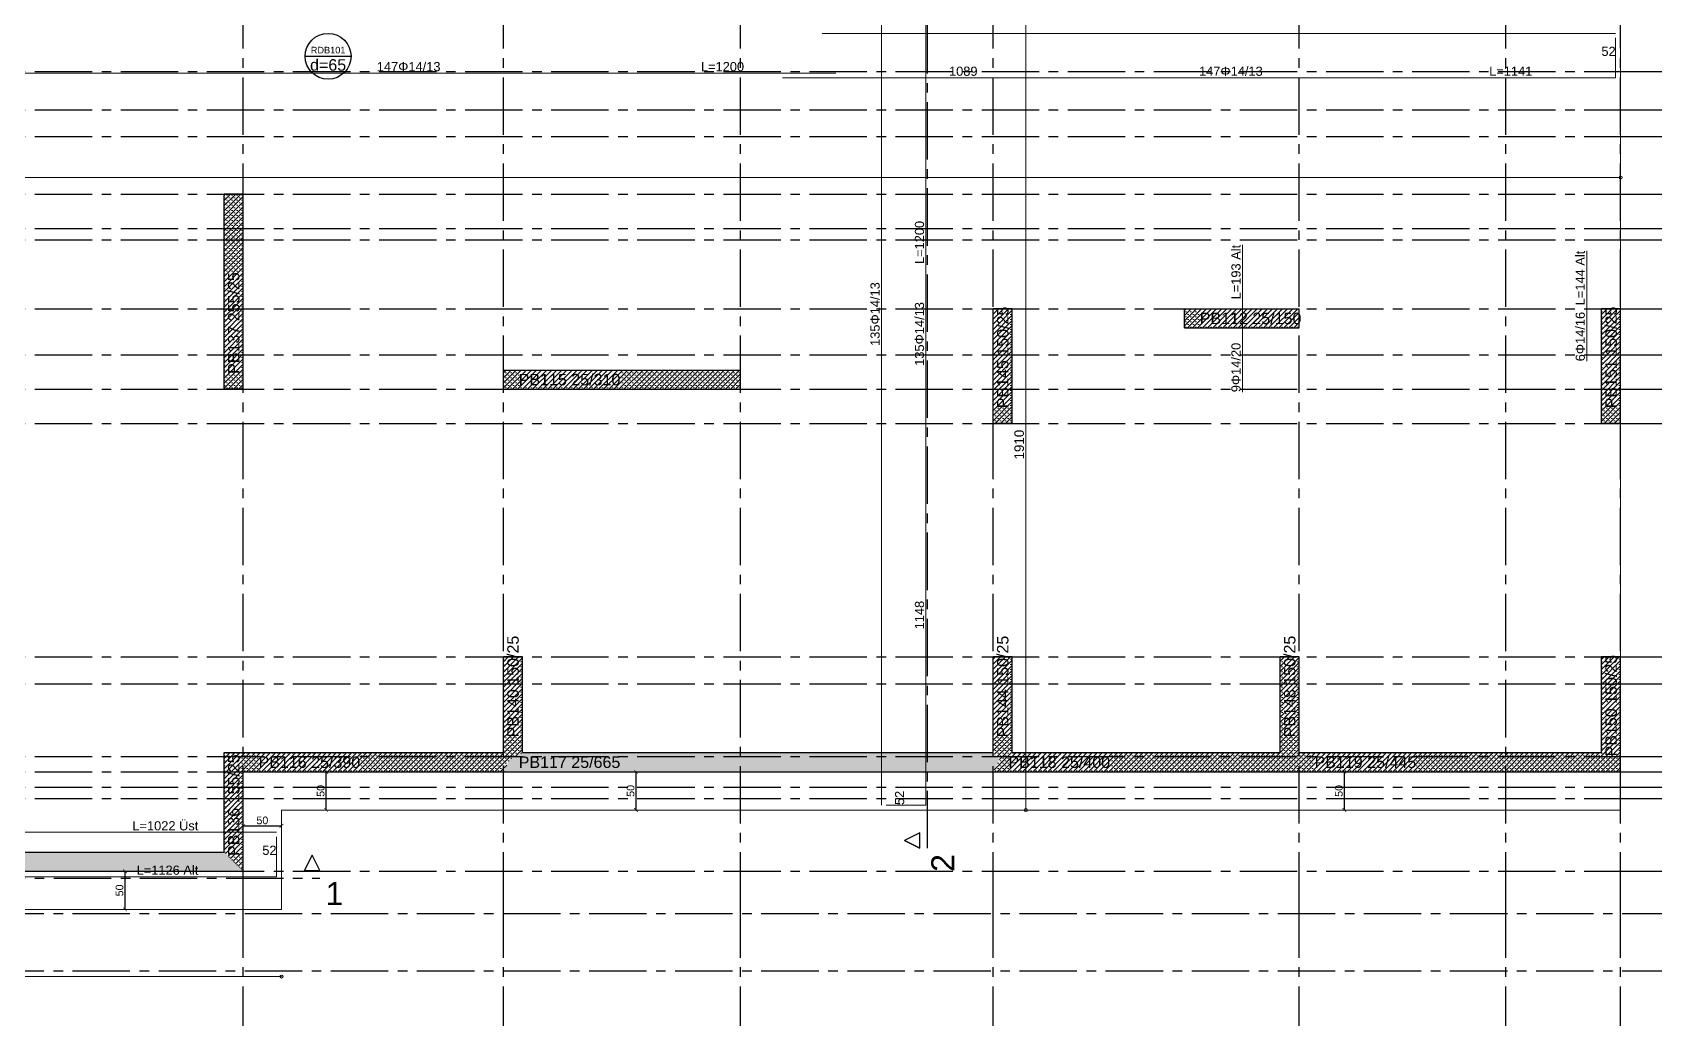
# Model space of a CAD drawing. Header units: millimetres. Extents: x 2232 to 85269, y -3593 to 5869.
# Drawn here: x 12938 to 15058, y 2964 to 4253 of the extents above; entities that cross this region are included whole.
import ezdxf

# ---------------------------------------------------------------- set-up
doc = ezdxf.new("R2010")
doc.units = ezdxf.units.MM
doc.linetypes.add('CENTER2', pattern=[112.5, 75, -12.5, 12.5, -12.5])
doc.linetypes.add('DASHDOT2', pattern=[12.7, 6.35, -3.175, 0, -3.175])
doc.layers.add('aks', color=251, linetype='DASHDOT2', lineweight=35)
for name, color, linetype in [('Donatı Topl. Uzun. Yazısı', 7, 'Continuous'), ('Donatı Uz. Yazısı', 7, 'Continuous'), ('Donatı Yazısı', 7, 'Continuous'), ('Donatı Çizgisi', 7, 'Continuous'), ('Panel', 7, 'Continuous'), ('Standart', 7, 'Continuous'), ('Ölçülendirme', 7, 'Continuous')]:
    doc.layers.add(name, color=color, linetype=linetype)
doc.styles.add('arial_1_18', font='arial.ttf', dxfattribs={"height": 0.2})
doc.styles.get("Standard").update_dxf_attribs({"font": 'arial.ttf'})
doc.dimstyles.new('zulay iç ölçü', dxfattribs={"dimtxt": 10, "dimasz": 5, "dimexe": 0.18, "dimexo": 0, "dimgap": 2, "dimtad": 3, "dimdec": 0, "dimzin": 0, "dimdsep": 46, "dimtxsty": 'Standard', "dimblk": 'ARCHTICK', "dimcen": 0.09, "dimse1": 1, "dimse2": 1, "dimadec": 0, "dimazin": 0, "dimtfac": 1, "dimtdec": 0, "dimtix": 1, "dimtofl": 0, "dimtmove": 0, "dimatfit": 3, "dimldrblk": 'ARCHTICK', "dimfxl": 1, "dimtolj": 1, "dimtzin": 0, "dimarcsym": 0})
pattern_1 = [(45, (0, 0), (-3.314563, 3.314563), []), (45, (3.3146, 0), (-3.314563, 3.314563), [0, -4.6875])]

# ---------------------------------------------------------------- blocks, each defined once
blk = doc.blocks.new('IDE966Entity7594')
at = {"layer": 'Standart', "color": 159, "linetype": 'Continuous', "lineweight": -3}
for points in [[(435, 150.9), (425, 130.9)], [(425, 130.9), (435, 150.9)], [(445, 130.9), (435, 150.9)], [(445, 130.9), (435, 150.9)], [(1550, 150.9), (1540, 130.9)], [(1540, 130.9), (1550, 150.9)], [(1560, 130.9), (1550, 150.9)], [(1560, 130.9), (1550, 150.9)], [(425, 130.9), (445, 130.9)], [(425, 130.9), (445, 130.9)], [(1540, 130.9), (1560, 130.9)], [(1540, 130.9), (1560, 130.9)]]:
    blk.add_lwpolyline(points, dxfattribs=at)
at = {"layer": 'Standart', "color": 159, "linetype": 'CENTER2', "lineweight": -3}
blk.add_lwpolyline([(425, 120.9), (1560, 120.9)], dxfattribs=at)
at = {"layer": 'Standart', "color": 250, "linetype": 'Continuous', "lineweight": -3, "style": 'arial_1_18'}
for p in [(394.2, 85.9), (1567.5, 85.9)]:
    blk.add_text('1', height=30, dxfattribs=at).set_placement(p)
blk = doc.blocks.new('IDE966Entity7596')
at = {"layer": 'Standart', "color": 159, "linetype": 'Continuous', "lineweight": -3}
for points in [[(2344.2, 2170), (2324.2, 2160)], [(2344.2, 2170), (2324.2, 2160)], [(2344.2, 2150), (2344.2, 2170)], [(2344.2, 2150), (2344.2, 2170)], [(2324.2, 2160), (2344.2, 2150)], [(2344.2, 2150), (2324.2, 2160)], [(2344.2, 180), (2324.2, 170)], [(2344.2, 180), (2324.2, 170)], [(2324.2, 170), (2344.2, 160)], [(2344.2, 160), (2324.2, 170)], [(2344.2, 160), (2344.2, 180)], [(2344.2, 160), (2344.2, 180)]]:
    blk.add_lwpolyline(points, dxfattribs=at)
at = {"layer": 'Standart', "color": 159, "linetype": 'CENTER2', "lineweight": -3}
blk.add_lwpolyline([(2354.2, 160), (2354.2, 2170)], dxfattribs=at)
at = {"layer": 'Standart', "color": 250, "linetype": 'Continuous', "lineweight": -3, "style": 'arial_1_18'}
for p in [(2389.2, 2177.5), (2389.2, 129.2)]:
    blk.add_text('2', height=30, rotation=90, dxfattribs=at).set_placement(p)
blk = doc.blocks.new('IDE966Entity7604')
at = {"layer": 'Panel', "linetype": 'Continuous', "lineweight": 5}
h = blk.add_hatch(dxfattribs=at)
h.set_pattern_fill('SACNCR', color=163, scale=50, style=0)
h.set_pattern_definition(pattern_1)
h.paths.add_polyline_path([(3235, 715), (3235, 865), (3260, 865), (3260, 715)])
blk = doc.blocks.new('IDE966Entity7605')
at = {"layer": 'Panel', "color": 164, "linetype": 'Continuous', "lineweight": -3}
blk.add_lwpolyline([(3260, 715), (3235, 715)], dxfattribs=at)
blk = doc.blocks.new('IDE966Entity7606')
at = {"layer": 'Panel', "color": 164, "linetype": 'Continuous', "lineweight": -3}
blk.add_lwpolyline([(3260, 715), (3260, 865)], dxfattribs=at)
blk = doc.blocks.new('IDE966Entity7607')
at = {"layer": 'Panel', "color": 164, "linetype": 'Continuous', "lineweight": -3}
blk.add_lwpolyline([(3260, 865), (3235, 865)], dxfattribs=at)
blk = doc.blocks.new('IDE966Entity7608')
at = {"layer": 'Panel', "color": 164, "linetype": 'Continuous', "lineweight": -3}
blk.add_lwpolyline([(3235, 715), (3235, 865)], dxfattribs=at)
blk = doc.blocks.new('IDE966Entity7609')
at = {"layer": 'Panel', "color": 159, "linetype": 'Continuous', "lineweight": -3, "style": 'arial_1_18'}
blk.add_text('PB151 150/25', height=15, rotation=90, dxfattribs=at).set_placement((3255, 735))
blk = doc.blocks.new('IDE966Entity7610')
at = {"layer": 'Panel', "linetype": 'Continuous', "lineweight": 5}
h = blk.add_hatch(dxfattribs=at)
h.set_pattern_fill('SACNCR', color=163, scale=50, style=0)
h.set_pattern_definition(pattern_1)
h.paths.add_polyline_path([(2690, 865), (2840, 865), (2840, 840), (2690, 840)])
blk = doc.blocks.new('IDE966Entity7611')
at = {"layer": 'Panel', "color": 164, "linetype": 'Continuous', "lineweight": -3}
blk.add_lwpolyline([(2690, 840), (2690, 865)], dxfattribs=at)
blk = doc.blocks.new('IDE966Entity7612')
at = {"layer": 'Panel', "color": 164, "linetype": 'Continuous', "lineweight": -3}
blk.add_lwpolyline([(2690, 840), (2840, 840)], dxfattribs=at)
blk = doc.blocks.new('IDE966Entity7613')
at = {"layer": 'Panel', "color": 164, "linetype": 'Continuous', "lineweight": -3}
blk.add_lwpolyline([(2840, 840), (2840, 865)], dxfattribs=at)
blk = doc.blocks.new('IDE966Entity7614')
at = {"layer": 'Panel', "color": 164, "linetype": 'Continuous', "lineweight": -3}
blk.add_lwpolyline([(2690, 865), (2840, 865)], dxfattribs=at)
blk = doc.blocks.new('IDE966Entity7615')
at = {"layer": 'Panel', "color": 159, "linetype": 'Continuous', "lineweight": -3, "style": 'arial_1_18'}
blk.add_text('PB112 25/150', height=15, dxfattribs=at).set_placement((2710, 845))
blk = doc.blocks.new('IDE966Entity7622')
at = {"layer": 'Panel', "linetype": 'Continuous', "lineweight": 5}
h = blk.add_hatch(dxfattribs=at)
h.set_pattern_fill('SACNCR', color=163, scale=50, style=0)
h.set_pattern_definition(pattern_1)
h.paths.add_polyline_path([(2840, 285), (2831.7, 276.7), (2815, 285), (2815, 410), (2840, 410)])
blk = doc.blocks.new('IDE966Entity7623')
at = {"layer": 'Panel', "color": 164, "linetype": 'Continuous', "lineweight": -3}
blk.add_lwpolyline([(2840, 285), (2840, 410)], dxfattribs=at)
blk = doc.blocks.new('IDE966Entity7624')
at = {"layer": 'Panel', "color": 164, "linetype": 'Continuous', "lineweight": -3}
blk.add_lwpolyline([(2840, 410), (2815, 410)], dxfattribs=at)
blk = doc.blocks.new('IDE966Entity7625')
at = {"layer": 'Panel', "color": 164, "linetype": 'Continuous', "lineweight": -3}
blk.add_lwpolyline([(2815, 285), (2815, 410)], dxfattribs=at)
blk = doc.blocks.new('IDE966Entity7626')
at = {"layer": 'Panel', "color": 159, "linetype": 'Continuous', "lineweight": -3, "style": 'arial_1_18'}
blk.add_text('PB148 150/25', height=15, rotation=90, dxfattribs=at).set_placement((2835, 305))
blk = doc.blocks.new('IDE966Entity7627')
at = {"layer": 'Panel', "linetype": 'Continuous', "lineweight": 5}
h = blk.add_hatch(dxfattribs=at)
h.set_pattern_fill('SACNCR', color=163, scale=50, style=0)
h.set_pattern_definition(pattern_1)
h.paths.add_polyline_path([(3260, 260), (3235, 285), (3235, 410), (3260, 410)])
blk = doc.blocks.new('IDE966Entity7628')
at = {"layer": 'Panel', "color": 164, "linetype": 'Continuous', "lineweight": -3}
blk.add_lwpolyline([(3260, 260), (3260, 410)], dxfattribs=at)
blk = doc.blocks.new('IDE966Entity7629')
at = {"layer": 'Panel', "color": 164, "linetype": 'Continuous', "lineweight": -3}
blk.add_lwpolyline([(3260, 410), (3235, 410)], dxfattribs=at)
blk = doc.blocks.new('IDE966Entity7630')
at = {"layer": 'Panel', "color": 164, "linetype": 'Continuous', "lineweight": -3}
blk.add_lwpolyline([(3235, 285), (3235, 410)], dxfattribs=at)
blk = doc.blocks.new('IDE966Entity7631')
at = {"layer": 'Panel', "color": 159, "linetype": 'Continuous', "lineweight": -3, "style": 'arial_1_18'}
blk.add_text('PB150 150/25', height=15, rotation=90, dxfattribs=at).set_placement((3255, 280))
blk = doc.blocks.new('IDE966Entity7715')
at = {"layer": 'aks', "color": 251, "linetype": 'CENTER2', "lineweight": -3}
blk.add_lwpolyline([(3260, 1175), (3773, 1175)], dxfattribs=at)
blk = doc.blocks.new('IDE966Entity7716')
at = {"layer": 'aks', "color": 251, "linetype": 'CENTER2', "lineweight": -3}
blk.add_lwpolyline([(-50, 1175), (3260, 1175)], dxfattribs=at)
blk = doc.blocks.new('IDE966Entity7742')
at = {"layer": 'Panel', "linetype": 'Continuous', "lineweight": 5}
h = blk.add_hatch(dxfattribs=at)
h.set_pattern_fill('SACNCR', color=163, scale=50, style=0)
h.set_pattern_definition(pattern_1)
h.paths.add_polyline_path([(1435, 760), (1435, 1015), (1460, 1015), (1460, 760)])
blk = doc.blocks.new('IDE966Entity7743')
at = {"layer": 'Panel', "color": 164, "linetype": 'Continuous', "lineweight": -3}
blk.add_lwpolyline([(1460, 760), (1435, 760)], dxfattribs=at)
blk = doc.blocks.new('IDE966Entity7744')
at = {"layer": 'Panel', "color": 164, "linetype": 'Continuous', "lineweight": -3}
blk.add_lwpolyline([(1460, 760), (1460, 1015)], dxfattribs=at)
blk = doc.blocks.new('IDE966Entity7745')
at = {"layer": 'Panel', "color": 164, "linetype": 'Continuous', "lineweight": -3}
blk.add_lwpolyline([(1460, 1015), (1435, 1015)], dxfattribs=at)
blk = doc.blocks.new('IDE966Entity7746')
at = {"layer": 'Panel', "color": 164, "linetype": 'Continuous', "lineweight": -3}
blk.add_lwpolyline([(1435, 760), (1435, 1015)], dxfattribs=at)
blk = doc.blocks.new('IDE966Entity7747')
at = {"layer": 'Panel', "color": 159, "linetype": 'Continuous', "lineweight": -3, "style": 'arial_1_18'}
blk.add_text('PB137 255/25', height=15, rotation=90, dxfattribs=at).set_placement((1455, 780))
blk = doc.blocks.new('IDE966Entity7748')
at = {"layer": 'Panel', "linetype": 'Continuous', "lineweight": 5}
h = blk.add_hatch(dxfattribs=at)
h.set_pattern_fill('SACNCR', color=163, scale=50, style=0)
h.set_pattern_definition(pattern_1)
h.paths.add_polyline_path([(1800, 785), (2110, 785), (2110, 760), (1800, 760)])
blk = doc.blocks.new('IDE966Entity7749')
at = {"layer": 'Panel', "color": 164, "linetype": 'Continuous', "lineweight": -3}
blk.add_lwpolyline([(1800, 760), (1800, 785)], dxfattribs=at)
blk = doc.blocks.new('IDE966Entity7750')
at = {"layer": 'Panel', "color": 164, "linetype": 'Continuous', "lineweight": -3}
blk.add_lwpolyline([(1800, 760), (2110, 760)], dxfattribs=at)
blk = doc.blocks.new('IDE966Entity7751')
at = {"layer": 'Panel', "color": 164, "linetype": 'Continuous', "lineweight": -3}
blk.add_lwpolyline([(2110, 760), (2110, 785)], dxfattribs=at)
blk = doc.blocks.new('IDE966Entity7752')
at = {"layer": 'Panel', "color": 164, "linetype": 'Continuous', "lineweight": -3}
blk.add_lwpolyline([(1800, 785), (2110, 785)], dxfattribs=at)
blk = doc.blocks.new('IDE966Entity7753')
at = {"layer": 'Panel', "color": 159, "linetype": 'Continuous', "lineweight": -3, "style": 'arial_1_18'}
blk.add_text('PB115 25/310', height=15, dxfattribs=at).set_placement((1820, 765))
blk = doc.blocks.new('IDE966Entity7754')
at = {"layer": 'Panel', "linetype": 'Continuous', "lineweight": 5}
h = blk.add_hatch(dxfattribs=at)
h.set_pattern_fill('SACNCR', color=163, scale=50, style=0)
h.set_pattern_definition(pattern_1)
h.paths.add_polyline_path([(2440, 715), (2440, 865), (2465, 865), (2465, 715)])
blk = doc.blocks.new('IDE966Entity7755')
at = {"layer": 'Panel', "color": 164, "linetype": 'Continuous', "lineweight": -3}
blk.add_lwpolyline([(2465, 715), (2440, 715)], dxfattribs=at)
blk = doc.blocks.new('IDE966Entity7756')
at = {"layer": 'Panel', "color": 164, "linetype": 'Continuous', "lineweight": -3}
blk.add_lwpolyline([(2465, 715), (2465, 865)], dxfattribs=at)
blk = doc.blocks.new('IDE966Entity7757')
at = {"layer": 'Panel', "color": 164, "linetype": 'Continuous', "lineweight": -3}
blk.add_lwpolyline([(2465, 865), (2440, 865)], dxfattribs=at)
blk = doc.blocks.new('IDE966Entity7758')
at = {"layer": 'Panel', "color": 164, "linetype": 'Continuous', "lineweight": -3}
blk.add_lwpolyline([(2440, 715), (2440, 865)], dxfattribs=at)
blk = doc.blocks.new('IDE966Entity7759')
at = {"layer": 'Panel', "color": 159, "linetype": 'Continuous', "lineweight": -3, "style": 'arial_1_18'}
blk.add_text('PB145 150/25', height=15, rotation=90, dxfattribs=at).set_placement((2460, 735))
blk = doc.blocks.new('IDE966Entity7760')
at = {"layer": 'Panel', "linetype": 'Continuous', "lineweight": 5}
h = blk.add_hatch(dxfattribs=at)
h.set_pattern_fill('SACNCR', color=163, scale=50, style=0)
h.set_pattern_definition(pattern_1)
h.paths.add_polyline_path([(2465, 285), (2448.3, 276.7), (2440, 285), (2440, 410), (2465, 410)])
blk = doc.blocks.new('IDE966Entity7761')
at = {"layer": 'Panel', "color": 164, "linetype": 'Continuous', "lineweight": -3}
blk.add_lwpolyline([(2465, 285), (2465, 410)], dxfattribs=at)
blk = doc.blocks.new('IDE966Entity7762')
at = {"layer": 'Panel', "color": 164, "linetype": 'Continuous', "lineweight": -3}
blk.add_lwpolyline([(2465, 410), (2440, 410)], dxfattribs=at)
blk = doc.blocks.new('IDE966Entity7763')
at = {"layer": 'Panel', "color": 164, "linetype": 'Continuous', "lineweight": -3}
blk.add_lwpolyline([(2440, 285), (2440, 410)], dxfattribs=at)
blk = doc.blocks.new('IDE966Entity7764')
at = {"layer": 'Panel', "color": 159, "linetype": 'Continuous', "lineweight": -3, "style": 'arial_1_18'}
blk.add_text('PB144 150/25', height=15, rotation=90, dxfattribs=at).set_placement((2460, 305))
blk = doc.blocks.new('IDE966Entity7765')
at = {"layer": 'Panel', "linetype": 'Continuous', "lineweight": 5}
h = blk.add_hatch(dxfattribs=at)
h.set_pattern_fill('SACNCR', color=163, scale=50, style=0)
h.set_pattern_definition(pattern_1)
h.paths.add_polyline_path([(1825, 285), (1808.3, 276.7), (1800, 285), (1800, 410), (1825, 410)])
blk = doc.blocks.new('IDE966Entity7766')
at = {"layer": 'Panel', "color": 164, "linetype": 'Continuous', "lineweight": -3}
blk.add_lwpolyline([(1825, 285), (1825, 410)], dxfattribs=at)
blk = doc.blocks.new('IDE966Entity7767')
at = {"layer": 'Panel', "color": 164, "linetype": 'Continuous', "lineweight": -3}
blk.add_lwpolyline([(1825, 410), (1800, 410)], dxfattribs=at)
blk = doc.blocks.new('IDE966Entity7768')
at = {"layer": 'Panel', "color": 164, "linetype": 'Continuous', "lineweight": -3}
blk.add_lwpolyline([(1800, 285), (1800, 410)], dxfattribs=at)
blk = doc.blocks.new('IDE966Entity7769')
at = {"layer": 'Panel', "color": 159, "linetype": 'Continuous', "lineweight": -3, "style": 'arial_1_18'}
blk.add_text('PB140 150/25', height=15, rotation=90, dxfattribs=at).set_placement((1820, 305))
blk = doc.blocks.new('IDE966Entity7770')
at = {"layer": 'Panel', "linetype": 'Continuous', "lineweight": 5}
h = blk.add_hatch(dxfattribs=at)
h.set_pattern_fill('SACNCR', color=163, scale=50, style=0)
h.set_pattern_definition(pattern_1)
h.paths.add_polyline_path([(1460, 260), (1460, 130), (1435, 155), (1435, 285)])
blk = doc.blocks.new('IDE966Entity7771')
at = {"layer": 'Panel', "color": 164, "linetype": 'Continuous', "lineweight": -3}
blk.add_lwpolyline([(1460, 130), (1460, 260)], dxfattribs=at)
blk = doc.blocks.new('IDE966Entity7772')
at = {"layer": 'Panel', "color": 164, "linetype": 'Continuous', "lineweight": -3}
blk.add_lwpolyline([(1435, 155), (1435, 285)], dxfattribs=at)
blk = doc.blocks.new('IDE966Entity7773')
at = {"layer": 'Panel', "color": 159, "linetype": 'Continuous', "lineweight": -3, "style": 'arial_1_18'}
blk.add_text('PB136 155/25', height=15, rotation=90, dxfattribs=at).set_placement((1455, 150))
blk = doc.blocks.new('IDE966Entity7890')
at = {"layer": 'aks', "color": 251, "linetype": 'CENTER2', "lineweight": -3}
blk.add_lwpolyline([(-563, 0), (3773, 0)], dxfattribs=at)
blk = doc.blocks.new('IDE966Entity7895')
at = {"layer": 'aks', "color": 251, "linetype": 'CENTER2', "lineweight": -3}
blk.add_lwpolyline([(-563, 75), (3773, 75)], dxfattribs=at)
blk = doc.blocks.new('IDE966Entity7901')
at = {"layer": 'aks', "color": 251, "linetype": 'CENTER2', "lineweight": -3}
blk.add_lwpolyline([(3260, 130), (3773, 130)], dxfattribs=at)
blk = doc.blocks.new('IDE966Entity7902')
at = {"layer": 'aks', "color": 251, "linetype": 'CENTER2', "lineweight": -3}
blk.add_lwpolyline([(-50, 130), (3260, 130)], dxfattribs=at)
blk = doc.blocks.new('IDE966Entity7908')
at = {"layer": 'aks', "color": 251, "linetype": 'CENTER2', "lineweight": -3}
blk.add_lwpolyline([(3260, 225), (3773, 225)], dxfattribs=at)
blk = doc.blocks.new('IDE966Entity7909')
at = {"layer": 'aks', "color": 251, "linetype": 'CENTER2', "lineweight": -3}
blk.add_lwpolyline([(-50, 225), (3260, 225)], dxfattribs=at)
blk = doc.blocks.new('IDE966Entity7915')
at = {"layer": 'aks', "color": 251, "linetype": 'CENTER2', "lineweight": -3}
blk.add_lwpolyline([(3260, 375), (3773, 375)], dxfattribs=at)
blk = doc.blocks.new('IDE966Entity7916')
at = {"layer": 'aks', "color": 251, "linetype": 'CENTER2', "lineweight": -3}
blk.add_lwpolyline([(-50, 375), (3260, 375)], dxfattribs=at)
blk = doc.blocks.new('IDE966Entity7922')
at = {"layer": 'aks', "color": 251, "linetype": 'CENTER2', "lineweight": -3}
blk.add_lwpolyline([(3260, 240), (3773, 240)], dxfattribs=at)
blk = doc.blocks.new('IDE966Entity7923')
at = {"layer": 'aks', "color": 251, "linetype": 'CENTER2', "lineweight": -3}
blk.add_lwpolyline([(-50, 240), (3260, 240)], dxfattribs=at)
blk = doc.blocks.new('IDE966Entity7929')
at = {"layer": 'aks', "color": 251, "linetype": 'CENTER2', "lineweight": -3}
blk.add_lwpolyline([(3260, 280), (3773, 280)], dxfattribs=at)
blk = doc.blocks.new('IDE966Entity7930')
at = {"layer": 'aks', "color": 251, "linetype": 'CENTER2', "lineweight": -3}
blk.add_lwpolyline([(-50, 280), (3260, 280)], dxfattribs=at)
blk = doc.blocks.new('IDE966Entity7936')
at = {"layer": 'aks', "color": 251, "linetype": 'CENTER2', "lineweight": -3}
blk.add_lwpolyline([(3260, 260), (3773, 260)], dxfattribs=at)
blk = doc.blocks.new('IDE966Entity7937')
at = {"layer": 'aks', "color": 251, "linetype": 'CENTER2', "lineweight": -3}
blk.add_lwpolyline([(-50, 260), (3260, 260)], dxfattribs=at)
blk = doc.blocks.new('IDE966Entity7943')
at = {"layer": 'aks', "color": 251, "linetype": 'CENTER2', "lineweight": -3}
blk.add_lwpolyline([(3260, 410), (3773, 410)], dxfattribs=at)
blk = doc.blocks.new('IDE966Entity7944')
at = {"layer": 'aks', "color": 251, "linetype": 'CENTER2', "lineweight": -3}
blk.add_lwpolyline([(-50, 410), (3260, 410)], dxfattribs=at)
blk = doc.blocks.new('IDE966Entity7950')
at = {"layer": 'aks', "color": 251, "linetype": 'CENTER2', "lineweight": -3}
blk.add_lwpolyline([(3260, 805), (3773, 805)], dxfattribs=at)
blk = doc.blocks.new('IDE966Entity7951')
at = {"layer": 'aks', "color": 251, "linetype": 'CENTER2', "lineweight": -3}
blk.add_lwpolyline([(-50, 805), (3260, 805)], dxfattribs=at)
blk = doc.blocks.new('IDE966Entity7957')
at = {"layer": 'aks', "color": 251, "linetype": 'CENTER2', "lineweight": -3}
blk.add_lwpolyline([(3260, 955), (3773, 955)], dxfattribs=at)
blk = doc.blocks.new('IDE966Entity7958')
at = {"layer": 'aks', "color": 251, "linetype": 'CENTER2', "lineweight": -3}
blk.add_lwpolyline([(-50, 955), (3260, 955)], dxfattribs=at)
blk = doc.blocks.new('IDE966Entity7978')
at = {"layer": 'aks', "color": 251, "linetype": 'CENTER2', "lineweight": -3}
blk.add_lwpolyline([(3260, 760), (3773, 760)], dxfattribs=at)
blk = doc.blocks.new('IDE966Entity7979')
at = {"layer": 'aks', "color": 251, "linetype": 'CENTER2', "lineweight": -3}
blk.add_lwpolyline([(-50, 760), (3260, 760)], dxfattribs=at)
blk = doc.blocks.new('IDE966Entity7985')
at = {"layer": 'aks', "color": 251, "linetype": 'CENTER2', "lineweight": -3}
blk.add_lwpolyline([(3260, 1015), (3773, 1015)], dxfattribs=at)
blk = doc.blocks.new('IDE966Entity7986')
at = {"layer": 'aks', "color": 251, "linetype": 'CENTER2', "lineweight": -3}
blk.add_lwpolyline([(-50, 1015), (3260, 1015)], dxfattribs=at)
blk = doc.blocks.new('IDE966Entity7992')
at = {"layer": 'aks', "color": 251, "linetype": 'CENTER2', "lineweight": -3}
blk.add_lwpolyline([(3260, 1125), (3773, 1125)], dxfattribs=at)
blk = doc.blocks.new('IDE966Entity7993')
at = {"layer": 'aks', "color": 251, "linetype": 'CENTER2', "lineweight": -3}
blk.add_lwpolyline([(-50, 1125), (3260, 1125)], dxfattribs=at)
blk = doc.blocks.new('IDE966Entity7999')
at = {"layer": 'aks', "color": 251, "linetype": 'CENTER2', "lineweight": -3}
blk.add_lwpolyline([(3260, 970), (3773, 970)], dxfattribs=at)
blk = doc.blocks.new('IDE966Entity8000')
at = {"layer": 'aks', "color": 251, "linetype": 'CENTER2', "lineweight": -3}
blk.add_lwpolyline([(-50, 970), (3260, 970)], dxfattribs=at)
blk = doc.blocks.new('IDE966Entity8006')
at = {"layer": 'aks', "color": 251, "linetype": 'CENTER2', "lineweight": -3}
blk.add_lwpolyline([(3260, 715), (3773, 715)], dxfattribs=at)
blk = doc.blocks.new('IDE966Entity8007')
at = {"layer": 'aks', "color": 251, "linetype": 'CENTER2', "lineweight": -3}
blk.add_lwpolyline([(-50, 715), (3260, 715)], dxfattribs=at)
blk = doc.blocks.new('IDE966Entity8013')
at = {"layer": 'aks', "color": 251, "linetype": 'CENTER2', "lineweight": -3}
blk.add_lwpolyline([(3260, 865), (3773, 865)], dxfattribs=at)
blk = doc.blocks.new('IDE966Entity8014')
at = {"layer": 'aks', "color": 251, "linetype": 'CENTER2', "lineweight": -3}
blk.add_lwpolyline([(-50, 865), (3260, 865)], dxfattribs=at)
blk = doc.blocks.new('IDE966Entity8020')
at = {"layer": 'aks', "color": 251, "linetype": 'CENTER2', "lineweight": -3}
blk.add_lwpolyline([(3260, 1090), (3773, 1090)], dxfattribs=at)
blk = doc.blocks.new('IDE966Entity8021')
at = {"layer": 'aks', "color": 251, "linetype": 'CENTER2', "lineweight": -3}
blk.add_lwpolyline([(-50, 1090), (3260, 1090)], dxfattribs=at)
blk = doc.blocks.new('IDE966Entity8054')
at = {"layer": 'aks', "color": 251, "linetype": 'CENTER2', "lineweight": -3}
blk.add_lwpolyline([(1460, -433), (1460, 80)], dxfattribs=at)
blk = doc.blocks.new('IDE966Entity8056')
at = {"layer": 'aks', "color": 251, "linetype": 'CENTER2', "lineweight": -3}
blk.add_lwpolyline([(1460, 80), (1460, 2250)], dxfattribs=at)
blk = doc.blocks.new('IDE966Entity8061')
at = {"layer": 'aks', "color": 251, "linetype": 'CENTER2', "lineweight": -3}
blk.add_lwpolyline([(1800, -433), (1800, 80)], dxfattribs=at)
blk = doc.blocks.new('IDE966Entity8063')
at = {"layer": 'aks', "color": 251, "linetype": 'CENTER2', "lineweight": -3}
blk.add_lwpolyline([(1800, 80), (1800, 2250)], dxfattribs=at)
blk = doc.blocks.new('IDE966Entity8068')
at = {"layer": 'aks', "color": 251, "linetype": 'CENTER2', "lineweight": -3}
blk.add_lwpolyline([(2440, -433), (2440, 80)], dxfattribs=at)
blk = doc.blocks.new('IDE966Entity8070')
at = {"layer": 'aks', "color": 251, "linetype": 'CENTER2', "lineweight": -3}
blk.add_lwpolyline([(2440, 80), (2440, 2250)], dxfattribs=at)
blk = doc.blocks.new('IDE966Entity8075')
at = {"layer": 'aks', "color": 251, "linetype": 'CENTER2', "lineweight": -3}
blk.add_lwpolyline([(2110, -433), (2110, 80)], dxfattribs=at)
blk = doc.blocks.new('IDE966Entity8077')
at = {"layer": 'aks', "color": 251, "linetype": 'CENTER2', "lineweight": -3}
blk.add_lwpolyline([(2110, 80), (2110, 2250)], dxfattribs=at)
blk = doc.blocks.new('IDE966Entity8082')
at = {"layer": 'aks', "color": 251, "linetype": 'CENTER2', "lineweight": -3}
blk.add_lwpolyline([(2840, -433), (2840, 80)], dxfattribs=at)
blk = doc.blocks.new('IDE966Entity8084')
at = {"layer": 'aks', "color": 251, "linetype": 'CENTER2', "lineweight": -3}
blk.add_lwpolyline([(2840, 80), (2840, 2250)], dxfattribs=at)
blk = doc.blocks.new('IDE966Entity8089')
at = {"layer": 'aks', "color": 251, "linetype": 'CENTER2', "lineweight": -3}
blk.add_lwpolyline([(3260, -433), (3260, 80)], dxfattribs=at)
blk = doc.blocks.new('IDE966Entity8091')
at = {"layer": 'aks', "color": 251, "linetype": 'CENTER2', "lineweight": -3}
blk.add_lwpolyline([(3260, 80), (3260, 2250)], dxfattribs=at)
blk = doc.blocks.new('IDE966Entity8096')
at = {"layer": 'aks', "color": 251, "linetype": 'CENTER2', "lineweight": -3}
blk.add_lwpolyline([(3110, -433), (3110, 80)], dxfattribs=at)
blk = doc.blocks.new('IDE966Entity8098')
at = {"layer": 'aks', "color": 251, "linetype": 'CENTER2', "lineweight": -3}
blk.add_lwpolyline([(3110, 80), (3110, 2250)], dxfattribs=at)
blk = doc.blocks.new('IDE966Entity8110')
at = {"layer": 'Panel', "linetype": 'Continuous', "lineweight": 5}
h = blk.add_hatch(dxfattribs=at)
h.set_pattern_fill('SACNCR', color=163, scale=50, style=0)
h.set_pattern_definition(pattern_1)
h.paths.add_polyline_path([(1808.3, 276.7), (1800, 260), (1460, 260), (1435, 285), (1800, 285)])
blk = doc.blocks.new('IDE966Entity8111')
at = {"layer": 'Panel', "color": 164, "linetype": 'Continuous', "lineweight": -3}
blk.add_lwpolyline([(1460, 260), (1800, 260)], dxfattribs=at)
blk = doc.blocks.new('IDE966Entity8112')
at = {"layer": 'Panel', "color": 164, "linetype": 'Continuous', "lineweight": -3}
blk.add_lwpolyline([(1435, 285), (1800, 285)], dxfattribs=at)
blk = doc.blocks.new('IDE966Entity8113')
at = {"layer": 'Panel', "color": 159, "linetype": 'Continuous', "lineweight": -3, "style": 'arial_1_18'}
blk.add_text('PB116 25/390', height=15, dxfattribs=at).set_placement((1480, 265))
blk = doc.blocks.new('IDE966Entity8142')
at = {"layer": 'Panel', "linetype": 'Continuous', "lineweight": 5}
h = blk.add_hatch(dxfattribs=at)
h.set_pattern_fill('SACNCR', color=163, scale=50, style=0)
h.set_pattern_definition(pattern_1)
h.paths.add_polyline_path([(3260, 260), (2840, 260), (2831.7, 276.7), (2840, 285), (3235, 285)])
blk = doc.blocks.new('IDE966Entity8143')
at = {"layer": 'Panel', "color": 164, "linetype": 'Continuous', "lineweight": -3}
blk.add_lwpolyline([(2840, 260), (3260, 260)], dxfattribs=at)
blk = doc.blocks.new('IDE966Entity8144')
at = {"layer": 'Panel', "color": 164, "linetype": 'Continuous', "lineweight": -3}
blk.add_lwpolyline([(2840, 285), (3235, 285)], dxfattribs=at)
blk = doc.blocks.new('IDE966Entity8145')
at = {"layer": 'Panel', "color": 159, "linetype": 'Continuous', "lineweight": -3, "style": 'arial_1_18'}
blk.add_text('PB119 25/445', height=15, dxfattribs=at).set_placement((2860, 265))
blk = doc.blocks.new('IDE966Entity8146')
at = {"layer": 'Panel', "linetype": 'Continuous', "lineweight": 5}
h = blk.add_hatch(dxfattribs=at)
h.set_pattern_fill('SACNCR', color=163, scale=50, style=0)
h.set_pattern_definition(pattern_1)
h.paths.add_polyline_path([(2831.7, 276.7), (2840, 260), (2440, 260), (2448.3, 276.7), (2465, 285), (2815, 285)])
blk = doc.blocks.new('IDE966Entity8147')
at = {"layer": 'Panel', "color": 164, "linetype": 'Continuous', "lineweight": -3}
blk.add_lwpolyline([(2440, 260), (2840, 260)], dxfattribs=at)
blk = doc.blocks.new('IDE966Entity8148')
at = {"layer": 'Panel', "color": 164, "linetype": 'Continuous', "lineweight": -3}
blk.add_lwpolyline([(2465, 285), (2815, 285)], dxfattribs=at)
blk = doc.blocks.new('IDE966Entity8149')
at = {"layer": 'Panel', "color": 159, "linetype": 'Continuous', "lineweight": -3, "style": 'arial_1_18'}
blk.add_text('PB118 25/400', height=15, dxfattribs=at).set_placement((2460, 265))
blk = doc.blocks.new('IDE966Entity8150')
at = {"layer": 'Panel', "linetype": 'Continuous', "lineweight": 5}
h = blk.add_hatch(dxfattribs=at)
h.set_pattern_fill('SACNCR', color=163, scale=50, style=0)
h.set_pattern_definition(pattern_1)
h.paths.add_polyline_path([(2448.3, 276.7), (2440, 260), (1800, 260), (1808.3, 276.7), (1825, 285), (2440, 285)])
blk = doc.blocks.new('IDE966Entity8151')
at = {"layer": 'Panel', "color": 164, "linetype": 'Continuous', "lineweight": -3}
blk.add_lwpolyline([(1800, 260), (2440, 260)], dxfattribs=at)
blk = doc.blocks.new('IDE966Entity8152')
at = {"layer": 'Panel', "color": 164, "linetype": 'Continuous', "lineweight": -3}
blk.add_lwpolyline([(1825, 285), (2440, 285)], dxfattribs=at)
blk = doc.blocks.new('IDE966Entity8153')
at = {"layer": 'Panel', "color": 159, "linetype": 'Continuous', "lineweight": -3, "style": 'arial_1_18'}
blk.add_text('PB117 25/665', height=15, dxfattribs=at).set_placement((1820, 265))
blk = doc.blocks.new('IDE966Entity8154')
at = {"layer": 'Panel', "linetype": 'Continuous', "lineweight": 5}
h = blk.add_hatch(dxfattribs=at)
h.set_pattern_fill('SACNCR', color=163, scale=50, style=0)
h.set_pattern_definition(pattern_1)
h.paths.add_polyline_path([(1435, 155), (1460, 130), (1000, 130), (991.7, 146.7), (1000, 155)])
blk = doc.blocks.new('IDE966Entity8155')
at = {"layer": 'Panel', "color": 164, "linetype": 'Continuous', "lineweight": -3}
blk.add_lwpolyline([(1000, 130), (1460, 130)], dxfattribs=at)
blk = doc.blocks.new('IDE966Entity8156')
at = {"layer": 'Panel', "color": 164, "linetype": 'Continuous', "lineweight": -3}
blk.add_lwpolyline([(1000, 155), (1435, 155)], dxfattribs=at)
blk = doc.blocks.new('IDE966Entity8182')
at = {"layer": 'Standart', "color": 1, "linetype": 'Continuous', "lineweight": 5}
blk.add_lwpolyline([(3260, 260), (3260, 2070)], dxfattribs=at)
blk = doc.blocks.new('IDE966Entity8183')
at = {"layer": 'Standart', "color": 1, "linetype": 'Continuous', "lineweight": 5}
blk.add_lwpolyline([(3260, 2070), (3260, 260)], dxfattribs=at)
blk = doc.blocks.new('IDE966Entity8184')
at = {"layer": 'Standart', "color": 1, "linetype": 'Continuous', "lineweight": 5}
blk.add_lwpolyline([(3260, 210), (3260, 260)], dxfattribs=at)
blk = doc.blocks.new('IDE966Entity8185')
at = {"layer": 'Standart', "color": 1, "linetype": 'Continuous', "lineweight": 5}
blk.add_lwpolyline([(3260, 260), (3260, 210)], dxfattribs=at)
blk = doc.blocks.new('IDE966Entity8186')
at = {"layer": 'Standart', "color": 1, "linetype": 'Continuous', "lineweight": 5}
blk.add_lwpolyline([(1510, 210), (3260, 210)], dxfattribs=at)
blk = doc.blocks.new('IDE966Entity8187')
at = {"layer": 'Standart', "color": 1, "linetype": 'Continuous', "lineweight": 5}
blk.add_lwpolyline([(3260, 210), (1510, 210)], dxfattribs=at)
blk = doc.blocks.new('IDE966Entity8188')
at = {"layer": 'Standart', "color": 1, "linetype": 'Continuous', "lineweight": 5}
blk.add_lwpolyline([(1510, 130), (1510, 210)], dxfattribs=at)
blk = doc.blocks.new('IDE966Entity8189')
at = {"layer": 'Standart', "color": 1, "linetype": 'Continuous', "lineweight": 5}
blk.add_lwpolyline([(1510, 210), (1510, 130)], dxfattribs=at)
blk = doc.blocks.new('IDE966Entity8190')
at = {"layer": 'Standart', "color": 1, "linetype": 'Continuous', "lineweight": 5}
blk.add_lwpolyline([(1510, 80), (1510, 130)], dxfattribs=at)
blk = doc.blocks.new('IDE966Entity8191')
at = {"layer": 'Standart', "color": 1, "linetype": 'Continuous', "lineweight": 5}
blk.add_lwpolyline([(1510, 130), (1510, 80)], dxfattribs=at)
blk = doc.blocks.new('IDE966Entity8192')
at = {"layer": 'Standart', "color": 1, "linetype": 'Continuous', "lineweight": 5}
blk.add_lwpolyline([(525, 80), (1510, 80)], dxfattribs=at)
blk = doc.blocks.new('IDE966Entity8193')
at = {"layer": 'Standart', "color": 1, "linetype": 'Continuous', "lineweight": 5}
blk.add_lwpolyline([(1510, 80), (525, 80)], dxfattribs=at)
blk = doc.blocks.new('IDE966Entity8222')
at = {"layer": 'Standart', "color": 117, "linetype": 'Continuous', "lineweight": -3}
blk.add_lwpolyline([(1540.9, 1195), (1600.9, 1195)], dxfattribs=at)
blk.add_circle((1570.9, 1195), 30, dxfattribs=at)
at = {"layer": 'Standart', "color": 164, "linetype": 'Continuous', "lineweight": -3, "style": 'arial_1_18'}
blk.add_text('d=65', height=15, dxfattribs=at).set_placement((1547.3, 1176.2))
at = {"layer": 'Standart', "color": 178, "linetype": 'Continuous', "lineweight": -3, "style": 'arial_1_18'}
blk.add_text('RDB101', height=8.57, dxfattribs=at).set_placement((1548.3, 1198.8))
blk = doc.blocks.new('IDE966Entity8232')
at = {"layer": 'Donatı Çizgisi', "color": 5, "linetype": 'Continuous', "lineweight": 5}
for points in [[(2294.2, 216.5), (2294.2, 1416.5)], [(2352.2, 216.5), (2352.2, 1364.5)], [(2216.5, 1225), (3253.5, 1225)], [(3253.5, 1167), (3253.5, 1219)], [(1034.5, 1173), (2234.5, 1173)], [(2164.5, 1167), (3253.5, 1167)], [(2765.8, 756), (2765.8, 948.6)], [(3215.7, 796.4), (3215.7, 940.9)], [(2300.2, 216.5), (2352.2, 216.5)], [(481.5, 180.9), (1503.5, 180.9)], [(1503.5, 122.9), (1503.5, 174.9)], [(481.5, 122.9), (1503.5, 122.9)]]:
    blk.add_lwpolyline(points, dxfattribs=at)
at = {"layer": 'Donatı Topl. Uzun. Yazısı', "color": 1, "linetype": 'Continuous', "lineweight": 5, "style": 'arial_1_18'}
for s, p in [('L=1200', (2058.1, 1175.5)), ('L=1141', (3088.2, 1169.5)), ('L=1022 Üst', (1315.1, 183.4)), ('L=1126 Alt', (1320.7, 125.4))]:
    blk.add_text(s, height=12, dxfattribs=at).set_placement(p)
for s, p in [('L=1200', (2349.7, 923.5)), ('L=193 Alt', (2763.3, 877.3)), ('L=144 Alt', (3213.2, 869.6))]:
    blk.add_text(s, height=12, rotation=90, dxfattribs=at).set_placement(p)
at = {"layer": 'Donatı Uz. Yazısı', "color": 5, "linetype": 'Continuous', "lineweight": 5, "style": 'arial_1_18'}
for s, p in [('52', (3234.9, 1195.5)), ('1089', (2382.3, 1169.5)), ('52', (1484.9, 151.4))]:
    blk.add_text(s, height=12, dxfattribs=at).set_placement(p)
for s, p in [('1148', (2349.7, 446.1)), ('52', (2323.7, 216.5))]:
    blk.add_text(s, height=12, rotation=90, dxfattribs=at).set_placement(p)
at = {"layer": 'Donatı Yazısı', "color": 5, "linetype": 'Continuous', "lineweight": 5, "style": 'arial_1_18'}
for p in [(1634.5, 1175.5), (2709, 1169.5)]:
    blk.add_text('147Φ14/13', height=12, dxfattribs=at).set_placement(p)
for s, p in [('135Φ14/13', (2291.7, 816.5)), ('135Φ14/13', (2349.7, 790.5)), ('6Φ14/16', (3213.2, 796.4)), ('9Φ14/20', (2763.3, 756))]:
    blk.add_text(s, height=12, rotation=90, dxfattribs=at).set_placement(p)
blk = doc.blocks.new('IDE966Entity8233')
at = {"layer": 'Ölçülendirme', "color": 1, "linetype": 'Continuous', "lineweight": 5}
for points in [[(2482.7, 210), (2482.7, 2120)], [(-50, 1036.5), (3260, 1036.5)], [(475, -7.6), (1510, -7.6)]]:
    blk.add_lwpolyline(points, dxfattribs=at)
for centre in [(3260, 1036.5), (2482.7, 210), (1510, -7.6)]:
    blk.add_circle(centre, 2, dxfattribs=at)
at = {"layer": 'Ölçülendirme', "color": 1, "linetype": 'Continuous', "lineweight": 5, "style": 'arial_1_18'}
blk.add_text('1910', height=12.5, rotation=90, dxfattribs=at).set_placement((2480.2, 668.1))
blk = doc.blocks.new('_ArchTick')
at = {"color": 0, "linetype": 'ByBlock', "const_width": 0.15}
blk.add_lwpolyline([(-0.5, -0.5), (0.5, 0.5)], dxfattribs=at)
blk = doc.blocks.new('*D3228')
at = {"color": 0, "lineweight": -2, "transparency": 16777216}
blk.add_line((13058.6, 3156.9), (13058.6, 3106.9), dxfattribs=at)
at = {"layer": 'Defpoints', "color": 0, "transparency": 16777216}
for p in [(13050.9, 3156.9), (13050.9, 3106.9), (13058.6, 3106.9)]:
    blk.add_point(p, dxfattribs=at)
at = {"color": 0, "lineweight": -2, "transparency": 16777216, "xscale": 5, "yscale": 5, "zscale": 5}
for p, rotation in [((13058.6, 3156.9), 90), ((13058.6, 3106.9), 270)]:
    blk.add_blockref('_ArchTick', p, dxfattribs=dict(at, rotation=rotation))
at = {"color": 0, "transparency": 16777216, "insert": (13051.5, 3131.9), "char_height": 10, "attachment_point": 5, "rotation": 90}
blk.add_mtext('\\A1;50', dxfattribs=at)
blk = doc.blocks.new('*D3229')
at = {"color": 0, "lineweight": -2, "transparency": 16777216}
blk.add_line((13213.2, 3216.2), (13263.2, 3216.2), dxfattribs=at)
at = {"layer": 'Defpoints', "color": 0, "transparency": 16777216}
for p in [(13213.2, 3221.9), (13263.2, 3221.9), (13263.2, 3216.2)]:
    blk.add_point(p, dxfattribs=at)
at = {"color": 0, "lineweight": -2, "transparency": 16777216, "xscale": 5, "yscale": 5, "zscale": 5, "rotation": 180}
blk.add_blockref('_ArchTick', (13213.2, 3216.2), dxfattribs=at)
at = {"color": 0, "lineweight": -2, "transparency": 16777216, "xscale": 5, "yscale": 5, "zscale": 5}
blk.add_blockref('_ArchTick', (13263.2, 3216.2), dxfattribs=at)
at = {"color": 0, "transparency": 16777216, "insert": (13238.2, 3223.3), "char_height": 10, "attachment_point": 5}
blk.add_mtext('\\A1;50', dxfattribs=at)
blk = doc.blocks.new('*D3230')
at = {"color": 0, "lineweight": -2, "transparency": 16777216}
blk.add_line((13321.5, 3236.9), (13321.5, 3286.9), dxfattribs=at)
at = {"layer": 'Defpoints', "color": 0, "transparency": 16777216}
for p in [(13314.9, 3286.9), (13321.5, 3286.9), (13314.9, 3236.9)]:
    blk.add_point(p, dxfattribs=at)
at = {"color": 0, "lineweight": -2, "transparency": 16777216, "xscale": 5, "yscale": 5, "zscale": 5}
for p, rotation in [((13321.5, 3286.9), 90), ((13321.5, 3236.9), 270)]:
    blk.add_blockref('_ArchTick', p, dxfattribs=dict(at, rotation=rotation))
at = {"color": 0, "transparency": 16777216, "insert": (13314.4, 3261.9), "char_height": 10, "attachment_point": 5, "rotation": 90}
blk.add_mtext('\\A1;50', dxfattribs=at)
blk = doc.blocks.new('*D3231')
at = {"color": 0, "lineweight": -2, "transparency": 16777216}
blk.add_line((13726.5, 3236.9), (13726.5, 3286.9), dxfattribs=at)
at = {"layer": 'Defpoints', "color": 0, "transparency": 16777216}
for p in [(13719.2, 3286.9), (13726.5, 3286.9), (13719.2, 3236.9)]:
    blk.add_point(p, dxfattribs=at)
at = {"color": 0, "lineweight": -2, "transparency": 16777216, "xscale": 5, "yscale": 5, "zscale": 5}
for p, rotation in [((13726.5, 3286.9), 90), ((13726.5, 3236.9), 270)]:
    blk.add_blockref('_ArchTick', p, dxfattribs=dict(at, rotation=rotation))
at = {"color": 0, "transparency": 16777216, "insert": (13719.4, 3261.9), "char_height": 10, "attachment_point": 5, "rotation": 90}
blk.add_mtext('\\A1;50', dxfattribs=at)
blk = doc.blocks.new('*D3232')
at = {"color": 0, "lineweight": -2, "transparency": 16777216}
blk.add_line((14652.1, 3286.9), (14652.1, 3236.9), dxfattribs=at)
at = {"layer": 'Defpoints', "color": 0, "transparency": 16777216}
for p in [(14638.6, 3286.9), (14638.6, 3236.9), (14652.1, 3236.9)]:
    blk.add_point(p, dxfattribs=at)
at = {"color": 0, "lineweight": -2, "transparency": 16777216, "xscale": 5, "yscale": 5, "zscale": 5}
for p, rotation in [((14652.1, 3286.9), 90), ((14652.1, 3236.9), 270)]:
    blk.add_blockref('_ArchTick', p, dxfattribs=dict(at, rotation=rotation))
at = {"color": 0, "transparency": 16777216, "insert": (14645, 3261.9), "char_height": 10, "attachment_point": 5, "rotation": 90}
blk.add_mtext('\\A1;50', dxfattribs=at)

msp = doc.modelspace()

# ---------------------------------------------------------------- block references
at = {"layer": 'aks'}
for name in ['IDE966Entity8056', 'IDE966Entity8063', 'IDE966Entity8077', 'IDE966Entity8070', 'IDE966Entity8084', 'IDE966Entity8098', 'IDE966Entity8091', 'IDE966Entity7716', 'IDE966Entity7715', 'IDE966Entity7993', 'IDE966Entity7992', 'IDE966Entity8021', 'IDE966Entity8020', 'IDE966Entity7986', 'IDE966Entity7985', 'IDE966Entity8000', 'IDE966Entity7999', 'IDE966Entity7958', 'IDE966Entity7957', 'IDE966Entity8014', 'IDE966Entity8013', 'IDE966Entity7951', 'IDE966Entity7950', 'IDE966Entity7979', 'IDE966Entity7978', 'IDE966Entity8007', 'IDE966Entity8006', 'IDE966Entity7944', 'IDE966Entity7943', 'IDE966Entity7916', 'IDE966Entity7915', 'IDE966Entity7930', 'IDE966Entity7929', 'IDE966Entity7937', 'IDE966Entity7936', 'IDE966Entity7923', 'IDE966Entity7922', 'IDE966Entity7909', 'IDE966Entity7908', 'IDE966Entity7902', 'IDE966Entity7901', 'IDE966Entity7895', 'IDE966Entity8054', 'IDE966Entity8061', 'IDE966Entity8075', 'IDE966Entity8068', 'IDE966Entity8082', 'IDE966Entity8096', 'IDE966Entity8089', 'IDE966Entity7890']:
    msp.add_blockref(name, (11753.2, 3026.9), dxfattribs=at)
at = {"layer": 'Panel'}
for name in ['IDE966Entity7742', 'IDE966Entity7745', 'IDE966Entity7746', 'IDE966Entity7744', 'IDE966Entity7747', 'IDE966Entity7754', 'IDE966Entity7757', 'IDE966Entity7758', 'IDE966Entity7759', 'IDE966Entity7756', 'IDE966Entity7610', 'IDE966Entity7611', 'IDE966Entity7614', 'IDE966Entity7615', 'IDE966Entity7613', 'IDE966Entity7604', 'IDE966Entity7607', 'IDE966Entity7608', 'IDE966Entity7609', 'IDE966Entity7606', 'IDE966Entity7612', 'IDE966Entity7748', 'IDE966Entity7749', 'IDE966Entity7752', 'IDE966Entity7753', 'IDE966Entity7751', 'IDE966Entity7743', 'IDE966Entity7750', 'IDE966Entity7755', 'IDE966Entity7605', 'IDE966Entity7769', 'IDE966Entity7764', 'IDE966Entity7626', 'IDE966Entity7765', 'IDE966Entity7767', 'IDE966Entity7768', 'IDE966Entity7766', 'IDE966Entity7760', 'IDE966Entity7762', 'IDE966Entity7763', 'IDE966Entity7761', 'IDE966Entity7622', 'IDE966Entity7624', 'IDE966Entity7625', 'IDE966Entity7623', 'IDE966Entity7627', 'IDE966Entity7629', 'IDE966Entity7630', 'IDE966Entity7631', 'IDE966Entity7628', 'IDE966Entity7770', 'IDE966Entity7772', 'IDE966Entity8110', 'IDE966Entity8112', 'IDE966Entity7773', 'IDE966Entity8113', 'IDE966Entity8150', 'IDE966Entity8153', 'IDE966Entity8152', 'IDE966Entity8146', 'IDE966Entity8149', 'IDE966Entity8148', 'IDE966Entity8142', 'IDE966Entity8144', 'IDE966Entity8145', 'IDE966Entity7771', 'IDE966Entity8111', 'IDE966Entity8151', 'IDE966Entity8147', 'IDE966Entity8143', 'IDE966Entity8154', 'IDE966Entity8156', 'IDE966Entity8155']:
    msp.add_blockref(name, (11753.2, 3026.9), dxfattribs=at)
at = {"layer": 'Standart'}
for name in ['IDE966Entity8232', 'IDE966Entity8233', 'IDE966Entity7596', 'IDE966Entity8182', 'IDE966Entity8183', 'IDE966Entity8222', 'IDE966Entity8184', 'IDE966Entity8185', 'IDE966Entity8186', 'IDE966Entity8187', 'IDE966Entity8188', 'IDE966Entity8189', 'IDE966Entity7594', 'IDE966Entity8190', 'IDE966Entity8191', 'IDE966Entity8192', 'IDE966Entity8193']:
    msp.add_blockref(name, (11753.2, 3026.9), dxfattribs=at)

# ---------------------------------------------------------------- dimensions: what is measured, and where the dimension line sits
for base, p1, p2, picture, middle in [((13321.5, 3286.9), (13314.9, 3236.9), (13314.9, 3286.9), '*D3230', (13314.4, 3261.9)), ((13726.5, 3286.9), (13719.2, 3236.9), (13719.2, 3286.9), '*D3231', (13719.4, 3261.9)), ((14652.1, 3236.9), (14638.6, 3286.9), (14638.6, 3236.9), '*D3232', (14645, 3261.9)), ((13058.6, 3106.9), (13050.9, 3156.9), (13050.9, 3106.9), '*D3228', (13051.5, 3131.9))]:
    dim = msp.add_linear_dim(base=base, p1=p1, p2=p2, angle=90, dimstyle='zulay iç ölçü')
    dim.commit()
    dim.dimension.update_dxf_attribs({"geometry": picture, "text_midpoint": middle})
dim = msp.add_linear_dim(base=(13263.2, 3216.2), p1=(13213.2, 3221.9), p2=(13263.2, 3221.9), dimstyle='zulay iç ölçü')
dim.commit()
dim.dimension.update_dxf_attribs({"geometry": '*D3229', "text_midpoint": (13238.2, 3223.3)})

doc.saveas('drawing.dxf')
